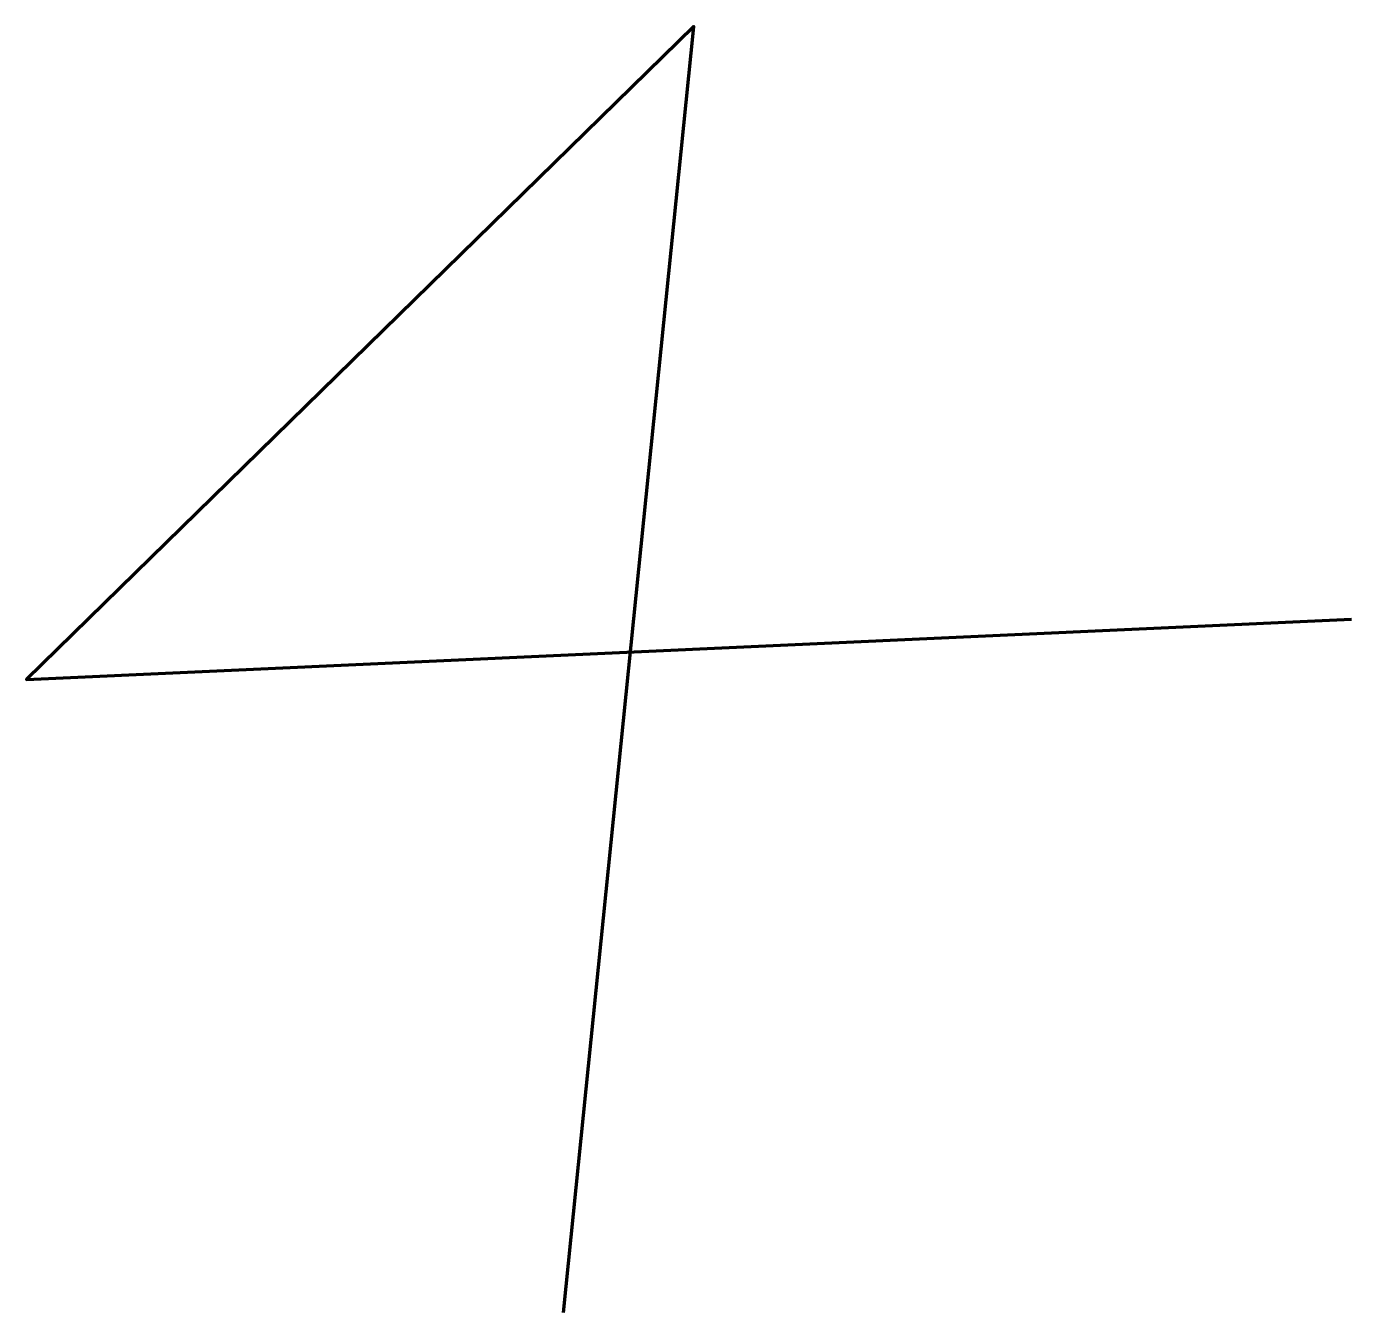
# Model space of a CAD drawing. Extents: x 988 to 2072, y -1660 to -607.
import ezdxf

# ---------------------------------------------------------------- set-up
doc = ezdxf.new("R2010")
doc.units = 0
doc.header["$MEASUREMENT"] = 0
doc.layers.add('locomotor_path', color=7, linetype='Continuous', lineweight=0)

msp = doc.modelspace()

# ---------------------------------------------------------------- linework, layer by layer
at = {"layer": 'locomotor_path', "color": 7, "lineweight": 140}
msp.add_lwpolyline([(1427.5, -1660.2), (1534, -607.4), (987.9, -1142), (2072.3, -1092.6)], dxfattribs=at)

doc.saveas('drawing.dxf')
